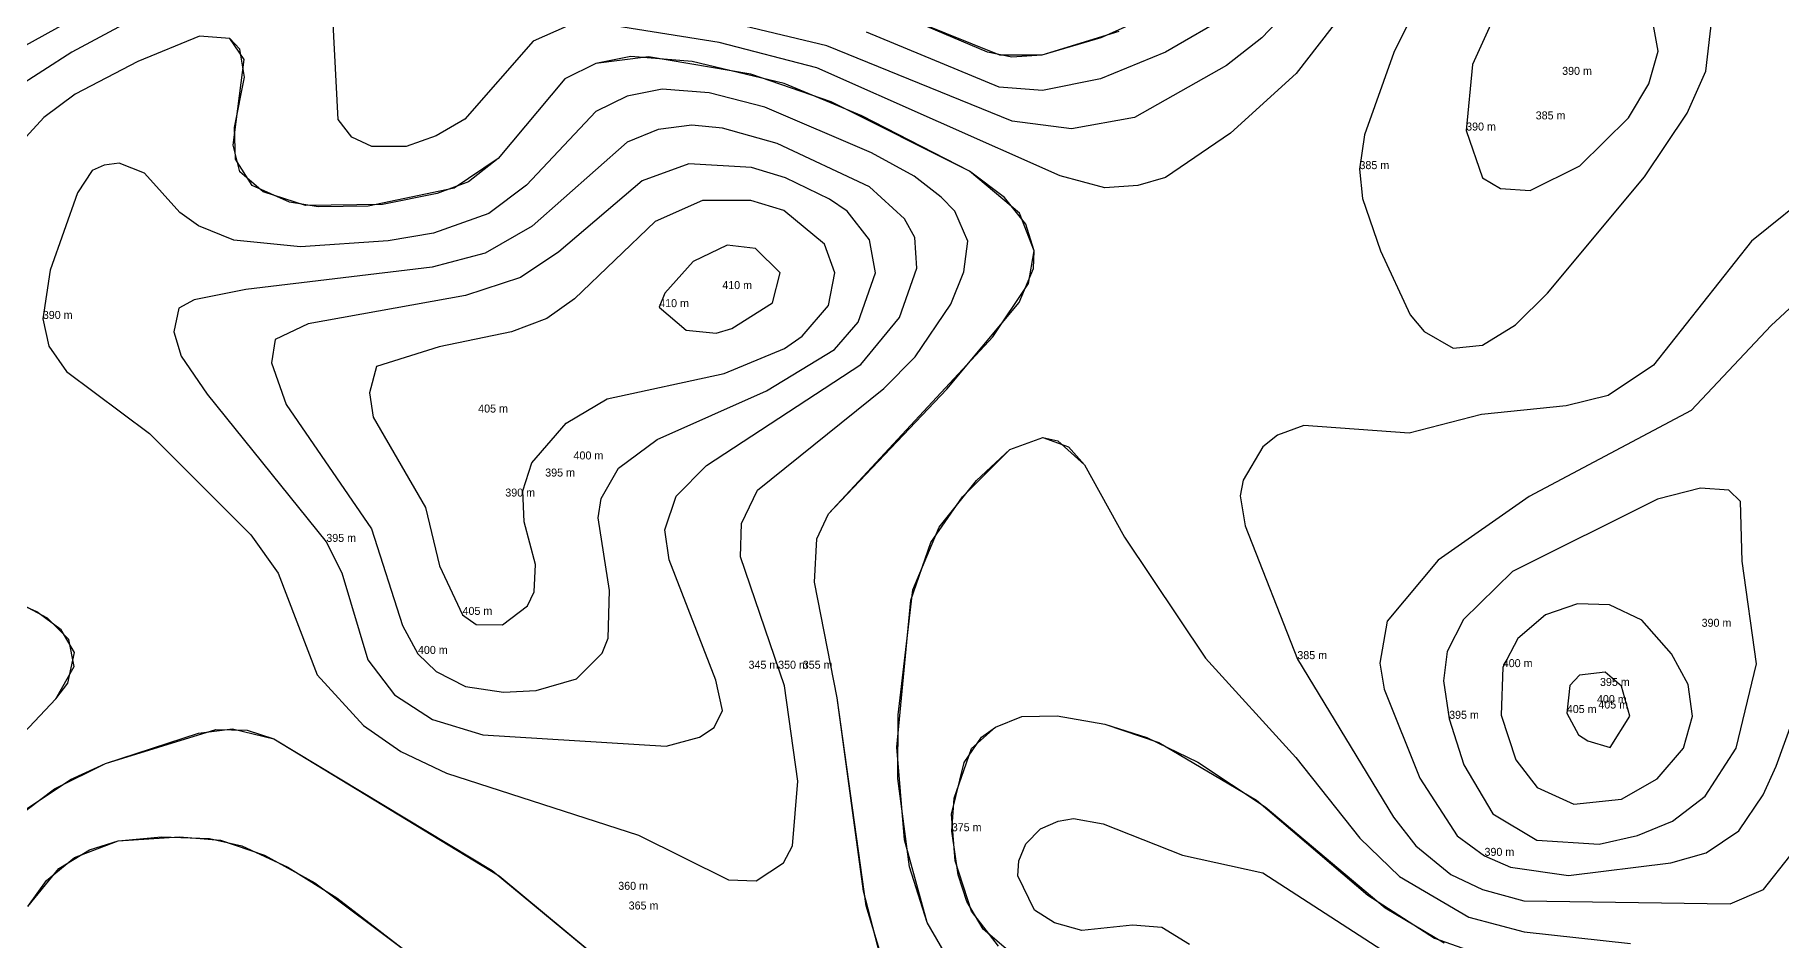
# Model space of a CAD drawing. Extents: x 104.5102 to 104.5281, y 28.4555 to 28.4663.
# Drawn here: x 104.521084 to 104.525638, y 28.460196 to 28.462557 of the extents above; entities that cross this region are included whole.
import ezdxf

# ---------------------------------------------------------------- set-up
doc = ezdxf.new("R2010")
doc.units = 0
doc.header["$MEASUREMENT"] = 0
for name, color, linetype in [('Contour_Line_Intermediate', 7, 'Continuous'), ('Contour_Line_Major', 7, 'Continuous'), ('Contour_Line_Minor', 7, 'Continuous'), ('FeatureAttribs', 7, 'Continuous'), ('Iso-height_Area', 7, 'Continuous')]:
    doc.layers.add(name, color=color, linetype=linetype)

# ---------------------------------------------------------------- blocks, each defined once
blk = doc.blocks.new('FEATURE')

msp = doc.modelspace()

# ---------------------------------------------------------------- linework, layer by layer
at = {"layer": 'Contour_Line_Intermediate', "color": 36, "true_color": 0x804000}
for points in [[(104.5244869, 28.462763, 375), (104.5242836, 28.4625494, 375), (104.5241915, 28.4624775, 375), (104.5239511, 28.4623415, 375), (104.5237871, 28.4623118, 375), (104.5236321, 28.4623322, 375), (104.5231488, 28.4625288, 375), (104.522483, 28.4626888, 375)], [(104.5212669, 28.4626444, 375), (104.5210183, 28.4625065, 375)], [(104.5237126, 28.4600914, 375), (104.5235571, 28.4602244, 375), (104.5235144, 28.4602958, 375), (104.5234917, 28.4603656, 375), (104.523475, 28.4604795, 375), (104.523481, 28.4605658, 375), (104.5235267, 28.4606951, 375), (104.5235893, 28.4607512, 375), (104.5236576, 28.4607787, 375), (104.5237499, 28.4607807, 375), (104.5238741, 28.460759, 375), (104.5239832, 28.4607238, 375), (104.5241168, 28.4606596, 375), (104.5242921, 28.4605433, 375), (104.5246053, 28.4602793, 375), (104.5247586, 28.4601886, 375)]]:
    msp.add_polyline3d(points, dxfattribs=at)
at = {"layer": 'Contour_Line_Major', "color": 36, "true_color": 0x804000}
for points in [[(104.5232764, 28.4619361, 400), (104.5232603, 28.462022, 400), (104.5232019, 28.4620972, 400), (104.5231562, 28.462128, 400), (104.5230417, 28.4621844, 400), (104.5229528, 28.4622109, 400), (104.5227897, 28.4622209, 400), (104.522668, 28.4621762, 400), (104.5224507, 28.4619912, 400), (104.5223501, 28.4619237, 400), (104.5222072, 28.4618772, 400), (104.5217962, 28.4618035, 400), (104.5217103, 28.4617625, 400), (104.5217011, 28.4617016, 400), (104.5217395, 28.4615932, 400), (104.5219616, 28.4612681, 400), (104.5220422, 28.4610164, 400), (104.5220829, 28.4609421, 400), (104.5221301, 28.4608965, 400), (104.5222065, 28.4608572, 400), (104.5223061, 28.4608426, 400), (104.5223914, 28.4608466, 400), (104.5224963, 28.4608775, 400), (104.522563, 28.4609437, 400), (104.5225787, 28.4609833, 400), (104.5225826, 28.4611079, 400), (104.5225526, 28.4612974, 400), (104.5225605, 28.4613472, 400), (104.5226055, 28.4614269, 400), (104.5227067, 28.4615013, 400), (104.5229918, 28.461628, 400), (104.5231693, 28.4617365, 400), (104.5232306, 28.4618076, 400), (104.5232764, 28.4619361, 400)], [(104.5254069, 28.4607795, 400), (104.5253954, 28.460862, 400), (104.525352, 28.4609423, 400), (104.5252743, 28.4610302, 400), (104.5251897, 28.4610702, 400), (104.5251065, 28.4610724, 400), (104.5250233, 28.4610441, 400), (104.5249512, 28.4609823, 400), (104.5249118, 28.4609077, 400), (104.5249079, 28.4607827, 400), (104.524946, 28.4606655, 400), (104.5250013, 28.4605933, 400), (104.5250972, 28.4605498, 400), (104.5252214, 28.4605632, 400), (104.5253145, 28.4606164, 400), (104.5253827, 28.4606961, 400), (104.5254069, 28.4607795, 400)]]:
    msp.add_polyline3d(points, dxfattribs=at)
at = {"layer": 'Contour_Line_Minor', "color": 36, "true_color": 0x804000}
for points in [[(104.5245533, 28.4626896, 380), (104.5243733, 28.462456, 380), (104.5242021, 28.4623003, 380), (104.5240322, 28.4621848, 380), (104.5239605, 28.4621637, 380), (104.5238737, 28.4621583, 380), (104.5237576, 28.4621893, 380), (104.5231227, 28.4624707, 380), (104.5228687, 28.4625371, 380), (104.5225568, 28.4625871, 380)], [(104.5253169, 28.4625144, 390), (104.5252959, 28.4626296, 390), (104.5252687, 28.462677, 390), (104.5252234, 28.4627077, 390), (104.5251082, 28.4627271, 390), (104.5249687, 28.4626796, 390), (104.5248893, 28.4626037, 390), (104.524833, 28.4624799, 390), (104.5248163, 28.4623074, 390), (104.5248589, 28.4621845, 390), (104.524906, 28.4621563, 390), (104.5249835, 28.4621508, 390), (104.5251127, 28.4622157, 390), (104.5252394, 28.4623409, 390), (104.5252924, 28.4624291, 390), (104.5253169, 28.4625144, 390)], [(104.5214347, 28.462649, 380), (104.5211805, 28.4625117, 380), (104.5210288, 28.4624142, 380)], [(104.5241121, 28.4626609, 365), (104.5238637, 28.4625489, 365), (104.5237097, 28.462504, 365), (104.5236318, 28.4624993, 365), (104.5235679, 28.4625115, 365), (104.5233191, 28.4626173, 365)], [(104.5224719, 28.4625798, 380), (104.5223833, 28.4625404, 380), (104.522205, 28.4623375, 380), (104.5221308, 28.4622937, 380), (104.5220522, 28.4622659, 380), (104.5219624, 28.4622655, 380), (104.5219106, 28.4622901, 380), (104.5218752, 28.4623363, 380), (104.5218612, 28.4626035, 380)], [(104.5242035, 28.462611, 370), (104.5240321, 28.462512, 370), (104.5238628, 28.4624427, 370), (104.5237115, 28.462412, 370), (104.5235988, 28.4624203, 370), (104.5232522, 28.462564, 370)], [(104.5246683, 28.4625938, 385), (104.5246275, 28.4625107, 385), (104.5245516, 28.4622964, 385), (104.5245381, 28.4622068, 385), (104.5245464, 28.4621299, 385), (104.5245926, 28.4619936, 385), (104.5246705, 28.4618267, 385), (104.5247072, 28.4617834, 385), (104.5247824, 28.4617398, 385), (104.5248592, 28.4617476, 385), (104.5249452, 28.4618008, 385), (104.5250284, 28.4618831, 385), (104.525281, 28.4621869, 385), (104.5253926, 28.4623526, 385), (104.5254414, 28.462462, 385), (104.5254572, 28.462597, 385)], [(104.5232982, 28.4601331, 385), (104.5232514, 28.4602845, 385), (104.5231761, 28.4608277, 385), (104.5231169, 28.461129, 385), (104.5231231, 28.4612419, 385), (104.5231533, 28.4613073, 385), (104.5234624, 28.4616332, 385), (104.5236505, 28.4618589, 385), (104.5236878, 28.4619474, 385), (104.5236898, 28.4619935, 385), (104.5236512, 28.4620915, 385), (104.5235216, 28.4622013, 385), (104.5231603, 28.4623821, 385), (104.5229509, 28.4624543, 385), (104.5226842, 28.4625001, 385), (104.5225472, 28.4624823, 385), (104.522466, 28.462442, 385), (104.5222917, 28.4622342, 385), (104.5221774, 28.4621572, 385), (104.521953, 28.4621103, 385), (104.5218228, 28.4621082, 385), (104.521748, 28.4621206, 385), (104.5216505, 28.4621645, 385), (104.5216075, 28.4622326, 385), (104.5216044, 28.4623152, 385), (104.5216304, 28.462447, 385), (104.5216186, 28.4625199, 385), (104.5215922, 28.4625474, 385), (104.5215134, 28.4625535, 385), (104.5213528, 28.4624876, 385), (104.5211891, 28.462402, 385), (104.5211074, 28.4623412, 385), (104.5210326, 28.46226, 385)], [(104.5235167, 28.4620187, 390), (104.5234828, 28.4620967, 390), (104.5234469, 28.4621333, 390), (104.5233771, 28.4621885, 390), (104.5232656, 28.4622493, 390), (104.5229877, 28.4623686, 390), (104.522842, 28.4624054, 390), (104.5227198, 28.4624152, 390), (104.5226287, 28.4623969, 390), (104.5225467, 28.4623569, 390), (104.5223656, 28.4621653, 390), (104.5222677, 28.4620912, 390), (104.5221232, 28.4620401, 390), (104.5220053, 28.4620196, 390), (104.5217763, 28.4620044, 390), (104.5216025, 28.4620211, 390), (104.5215105, 28.462059, 390), (104.521462, 28.4620933, 390), (104.5213699, 28.4621961, 390), (104.5213035, 28.4622223, 390), (104.5212647, 28.4622173, 390), (104.5212335, 28.4622028, 390), (104.521195, 28.4621448, 390), (104.5211239, 28.4619436, 390), (104.5211047, 28.461816, 390), (104.5211204, 28.4617452, 390), (104.5211662, 28.4616788, 390), (104.5213825, 28.4615175, 390), (104.5216469, 28.4612531, 390), (104.5217181, 28.4611525, 390), (104.5218205, 28.4608874, 390), (104.5219407, 28.4607553, 390), (104.5220386, 28.4606877, 390), (104.5221573, 28.4606307, 390), (104.5226583, 28.4604696, 390), (104.5228925, 28.460353, 390), (104.5229651, 28.4603503, 390), (104.5230362, 28.4603973, 390), (104.5230594, 28.4604413, 390), (104.5230739, 28.4606102, 390), (104.5230387, 28.4608586, 390), (104.5229236, 28.4611955, 390), (104.5229262, 28.4612823, 390), (104.5229687, 28.4613691, 390), (104.5232978, 28.4616341, 390), (104.5233797, 28.4617174, 390), (104.5234725, 28.4618541, 390), (104.5235066, 28.4619391, 390), (104.5235167, 28.4620187, 390)], [(104.5233836, 28.4619485, 395), (104.5233783, 28.4620282, 395), (104.5233521, 28.4620767, 395), (104.5232608, 28.4621605, 395), (104.5230199, 28.4622736, 395), (104.522877, 28.4623133, 395), (104.5227975, 28.4623215, 395), (104.5227095, 28.4623099, 395), (104.5226284, 28.4622774, 395), (104.5223805, 28.4620584, 395), (104.5222583, 28.4619879, 395), (104.5221203, 28.4619508, 395), (104.5216343, 28.4618928, 395), (104.5214996, 28.4618654, 395), (104.5214597, 28.4618444, 395), (104.521446, 28.4617826, 395), (104.5214652, 28.4617191, 395), (104.5215331, 28.46162, 395), (104.5218439, 28.4612343, 395), (104.5218845, 28.4611536, 395), (104.5219524, 28.4609268, 395), (104.5220217, 28.4608356, 395), (104.5221211, 28.4607712, 395), (104.5222522, 28.4607308, 395), (104.5227306, 28.4607017, 395), (104.5228169, 28.4607249, 395), (104.5228555, 28.4607501, 395), (104.5228772, 28.4607946, 395), (104.5228596, 28.4608739, 395), (104.5227379, 28.4611878, 395), (104.5227267, 28.4612657, 395), (104.5227565, 28.4613532, 395), (104.5228355, 28.4614336, 395), (104.5232381, 28.4616972, 395), (104.5233385, 28.4618196, 395), (104.5233836, 28.4619485, 395)], [(104.5257337, 28.4621578, 385), (104.5255605, 28.4620185, 385), (104.5253047, 28.4616953, 385), (104.5251865, 28.4616161, 385), (104.5250769, 28.4615894, 385), (104.5248564, 28.4615663, 385), (104.5246674, 28.461518, 385), (104.5243929, 28.4615378, 385), (104.5243244, 28.4615128, 385), (104.5242863, 28.4614823, 385), (104.5242344, 28.4613956, 385), (104.5242269, 28.4613545, 385), (104.5242399, 28.4612765, 385), (104.5243761, 28.4609285, 385), (104.5246268, 28.4605158, 385), (104.5246852, 28.4604415, 385), (104.5247762, 28.460367, 385), (104.5248586, 28.4603273, 385), (104.5249669, 28.460298, 385), (104.5255046, 28.4602898, 385), (104.5255921, 28.4603277, 385), (104.5256602, 28.4604147, 385)], [(104.5231698, 28.4619361, 405), (104.5231427, 28.4620114, 405), (104.5230374, 28.4620985, 405), (104.5229509, 28.4621248, 405), (104.5228251, 28.4621251, 405), (104.5227017, 28.4620703, 405), (104.5224915, 28.4618681, 405), (104.5224191, 28.4618174, 405), (104.5223269, 28.4617821, 405), (104.5221382, 28.4617433, 405), (104.521975, 28.4616917, 405), (104.5219566, 28.4616229, 405), (104.5219658, 28.4615601, 405), (104.522103, 28.4613241, 405), (104.5221389, 28.4611719, 405), (104.5221992, 28.4610439, 405), (104.5222347, 28.461019, 405), (104.5223033, 28.4610184, 405), (104.522369, 28.4610678, 405), (104.522386, 28.4611043, 405), (104.5223897, 28.4611755, 405), (104.5223597, 28.4612865, 405), (104.5223565, 28.4613675, 405), (104.5223796, 28.4614404, 405), (104.522469, 28.4615444, 405), (104.5225767, 28.4616074, 405), (104.5228817, 28.4616738, 405), (104.5230386, 28.4617392, 405), (104.5230849, 28.4617714, 405), (104.5231534, 28.4618513, 405), (104.5231698, 28.4619361, 405)], [(104.5230274, 28.4619361, 410), (104.522963, 28.4619995, 410), (104.5228889, 28.4620087, 410), (104.5228008, 28.4619659, 410), (104.5227268, 28.461883, 410), (104.522712, 28.4618467, 410), (104.5227825, 28.4617867, 410), (104.522861, 28.4617791, 410), (104.5229011, 28.4617911, 410), (104.5230073, 28.4618583, 410), (104.5230274, 28.4619361, 410)], [(104.5258494, 28.462019, 390), (104.5256113, 28.4617986, 390), (104.5254028, 28.4615771, 390), (104.5249808, 28.4613531, 390), (104.5247431, 28.4611871, 390), (104.5246101, 28.4610276, 390), (104.524591, 28.4609179, 390), (104.5246023, 28.4608505, 390), (104.5246957, 28.4606181, 390), (104.5247932, 28.4604671, 390), (104.5248642, 28.4604153, 390), (104.5249321, 28.4603861, 390), (104.5250833, 28.4603644, 390), (104.5253498, 28.4603968, 390), (104.5254424, 28.460423, 390), (104.5255273, 28.4604804, 390), (104.5255912, 28.4605742, 390), (104.5256243, 28.4606493, 390), (104.5257153, 28.4608992, 390)], [(104.5234707, 28.4601377, 380), (104.5234109, 28.4602411, 380), (104.5233649, 28.460387, 380), (104.5233347, 28.4606167, 380), (104.5233355, 28.4607829, 380), (104.5233735, 28.4611092, 380), (104.5234425, 28.4612731, 380), (104.5235392, 28.4613949, 380), (104.5236264, 28.461475, 380), (104.523712, 28.4615069, 380), (104.5237792, 28.4614825, 380), (104.5238211, 28.4614354, 380), (104.523925, 28.4612471, 380), (104.5241362, 28.4609311, 380), (104.5243721, 28.4606722, 380), (104.5245389, 28.4604616, 380), (104.5246423, 28.4603617, 380), (104.5248231, 28.460255, 380), (104.5249679, 28.460217, 380), (104.525245, 28.4601865, 380)], [(104.5255733, 28.4609163, 395), (104.5255363, 28.461184, 395), (104.5255314, 28.46134, 395), (104.5255017, 28.4613693, 395), (104.5254273, 28.4613749, 395), (104.525315, 28.4613454, 395), (104.5249373, 28.461157, 395), (104.5248098, 28.4610315, 395), (104.5247668, 28.4609481, 395), (104.5247573, 28.4608719, 395), (104.5247719, 28.4607728, 395), (104.5248105, 28.4606524, 395), (104.5248858, 28.4605248, 395), (104.5250002, 28.4604559, 395), (104.5251633, 28.4604458, 395), (104.5252631, 28.4604681, 395), (104.5253547, 28.4605055, 395), (104.5254398, 28.4605712, 395), (104.5255202, 28.4606964, 395), (104.5255733, 28.4609163, 395)], [(104.5208162, 28.4604829, 390), (104.5211382, 28.460825, 390), (104.5211695, 28.4608661, 390), (104.5211869, 28.4609458, 390), (104.5211524, 28.4610052, 390), (104.5210895, 28.4610521, 390), (104.520855, 28.4611566, 390)], [(104.5252433, 28.4607795, 405), (104.5252213, 28.4608576, 405), (104.5251788, 28.4608941, 405), (104.5251121, 28.460887, 405), (104.5250868, 28.4608595, 405), (104.5250788, 28.4607878, 405), (104.5251092, 28.4607309, 405), (104.5251335, 28.4607152, 405), (104.525192, 28.4606979, 405), (104.5252433, 28.4607795, 405)], [(104.5210611, 28.4605375, 385), (104.5211766, 28.4606146, 385), (104.5212681, 28.4606562, 385), (104.5215559, 28.4607448, 385), (104.5216376, 28.4607428, 385), (104.5217075, 28.4607207, 385), (104.5222943, 28.4603636, 385), (104.5227002, 28.4600262, 385)], [(104.5240946, 28.4601844, 370), (104.5240226, 28.4602286, 370), (104.5239459, 28.4602343, 370), (104.5238142, 28.4602207, 370), (104.5237432, 28.4602406, 370), (104.5236906, 28.4602735, 370), (104.523647, 28.4603631, 370), (104.5236501, 28.4604025, 370), (104.5236681, 28.460447, 370), (104.5237061, 28.4604859, 370), (104.5237527, 28.460506, 370), (104.5237924, 28.4605124, 370), (104.5238699, 28.4604992, 370), (104.5240765, 28.460417, 370), (104.5242862, 28.4603709, 370), (104.524685, 28.4601124, 370)], [(104.5210653, 28.4602829, 380), (104.5211141, 28.460351, 380), (104.5211871, 28.4604106, 380), (104.5213012, 28.4604542, 380), (104.5214142, 28.4604645, 380), (104.5215391, 28.4604608, 380), (104.5216238, 28.4604415, 380), (104.521744, 28.4603862, 380), (104.5218712, 28.4603062, 380), (104.5220533, 28.460166, 380)]]:
    msp.add_polyline3d(points, dxfattribs=at)
at = {"layer": 'Iso-height_Area', "color": 70, "true_color": 0x72fe00}
for points in [[(104.5244869, 28.462763, 375), (104.5242836, 28.4625494, 375), (104.5241915, 28.4624775, 375), (104.5239511, 28.4623415, 375), (104.5237871, 28.4623118, 375), (104.5236321, 28.4623322, 375), (104.5231488, 28.4625288, 375), (104.522483, 28.4626888, 375)], [(104.5212669, 28.4626444, 375), (104.5210183, 28.4625065, 375)], [(104.5235971, 28.4601797, 375), (104.523526, 28.4602709, 375), (104.5234839, 28.4604023, 375), (104.5234746, 28.4605242, 375), (104.5235076, 28.4606592, 375), (104.5235521, 28.4607246, 375), (104.5235893, 28.4607512, 375), (104.5236576, 28.4607787, 375), (104.5237499, 28.4607807, 375), (104.5238741, 28.460759, 375), (104.5240153, 28.4607107, 375), (104.5242694, 28.4605608, 375), (104.5245601, 28.4603128, 375), (104.5247334, 28.4602007, 375), (104.5248914, 28.4601452, 375)]]:
    msp.add_polyline3d(points, dxfattribs=at)
at = {"layer": 'Iso-height_Area', "color": 70, "true_color": 0x8dfe00}
for points in [[(104.5245533, 28.4626896, 380), (104.5243733, 28.462456, 380), (104.5242021, 28.4623003, 380), (104.5240322, 28.4621848, 380), (104.5239605, 28.4621637, 380), (104.5238737, 28.4621583, 380), (104.5237576, 28.4621893, 380), (104.5231227, 28.4624707, 380), (104.5228687, 28.4625371, 380), (104.5225568, 28.4625871, 380)], [(104.5214347, 28.462649, 380), (104.5211805, 28.4625117, 380), (104.5210288, 28.4624142, 380)], [(104.5224719, 28.4625798, 380), (104.5223833, 28.4625404, 380), (104.522205, 28.4623375, 380), (104.5221308, 28.4622937, 380), (104.5220522, 28.4622659, 380), (104.5219624, 28.4622655, 380), (104.5219106, 28.4622901, 380), (104.5218752, 28.4623363, 380), (104.5218612, 28.4626035, 380)], [(104.5234707, 28.4601377, 380), (104.5234109, 28.4602411, 380), (104.5233516, 28.460457, 380), (104.5233318, 28.4606985, 380), (104.5233686, 28.4610823, 380), (104.5234205, 28.4612327, 380), (104.5235025, 28.4613521, 380), (104.5236264, 28.461475, 380), (104.523712, 28.4615069, 380), (104.5237516, 28.4614984, 380), (104.5238211, 28.4614354, 380), (104.523925, 28.4612471, 380), (104.5241362, 28.4609311, 380), (104.5243721, 28.4606722, 380), (104.5245389, 28.4604616, 380), (104.5246423, 28.4603617, 380), (104.5248231, 28.460255, 380), (104.5249679, 28.460217, 380), (104.525245, 28.4601865, 380)], [(104.5210653, 28.4602829, 380), (104.5211467, 28.460382, 380), (104.521226, 28.4604307, 380), (104.5213012, 28.4604542, 380), (104.5214613, 28.4604651, 380), (104.521568, 28.4604562, 380), (104.5216824, 28.4604173, 380), (104.5218143, 28.4603445, 380), (104.5220533, 28.460166, 380)]]:
    msp.add_polyline3d(points, dxfattribs=at)
at = {"layer": 'Iso-height_Area', "color": 60, "true_color": 0xc2fe00}
for points in [[(104.5253169, 28.4625144, 390), (104.5252959, 28.4626296, 390), (104.5252687, 28.462677, 390), (104.5252234, 28.4627077, 390), (104.5251082, 28.4627271, 390), (104.5249687, 28.4626796, 390), (104.5248893, 28.4626037, 390), (104.524833, 28.4624799, 390), (104.5248163, 28.4623074, 390), (104.5248589, 28.4621845, 390), (104.524906, 28.4621563, 390), (104.5249835, 28.4621508, 390), (104.5251127, 28.4622157, 390), (104.5252394, 28.4623409, 390), (104.5252924, 28.4624291, 390), (104.5253169, 28.4625144, 390)], [(104.5235167, 28.4620187, 390), (104.5234828, 28.4620967, 390), (104.5234469, 28.4621333, 390), (104.5233771, 28.4621885, 390), (104.5232656, 28.4622493, 390), (104.5229877, 28.4623686, 390), (104.522842, 28.4624054, 390), (104.5227198, 28.4624152, 390), (104.5226287, 28.4623969, 390), (104.5225467, 28.4623569, 390), (104.5223656, 28.4621653, 390), (104.5222677, 28.4620912, 390), (104.5221232, 28.4620401, 390), (104.5220053, 28.4620196, 390), (104.5217763, 28.4620044, 390), (104.5216025, 28.4620211, 390), (104.5215105, 28.462059, 390), (104.521462, 28.4620933, 390), (104.5213699, 28.4621961, 390), (104.5213035, 28.4622223, 390), (104.5212647, 28.4622173, 390), (104.5212335, 28.4622028, 390), (104.521195, 28.4621448, 390), (104.5211239, 28.4619436, 390), (104.5211047, 28.461816, 390), (104.5211204, 28.4617452, 390), (104.5211662, 28.4616788, 390), (104.5213825, 28.4615175, 390), (104.5216469, 28.4612531, 390), (104.5217181, 28.4611525, 390), (104.5218205, 28.4608874, 390), (104.5219407, 28.4607553, 390), (104.5220386, 28.4606877, 390), (104.5221573, 28.4606307, 390), (104.5226583, 28.4604696, 390), (104.5228925, 28.460353, 390), (104.5229651, 28.4603503, 390), (104.5230362, 28.4603973, 390), (104.5230594, 28.4604413, 390), (104.5230739, 28.4606102, 390), (104.5230387, 28.4608586, 390), (104.5229236, 28.4611955, 390), (104.5229262, 28.4612823, 390), (104.5229687, 28.4613691, 390), (104.5232978, 28.4616341, 390), (104.5233797, 28.4617174, 390), (104.5234725, 28.4618541, 390), (104.5235066, 28.4619391, 390), (104.5235167, 28.4620187, 390)]]:
    msp.add_polyline3d(points, close=True, dxfattribs=at)
at = {"layer": 'Iso-height_Area', "color": 80, "true_color": 0x57fe00}
for points in [[(104.5242035, 28.462611, 370), (104.5240321, 28.462512, 370), (104.5238628, 28.4624427, 370), (104.5237115, 28.462412, 370), (104.5235988, 28.4624203, 370), (104.5232522, 28.462564, 370)], [(104.5240946, 28.4601844, 370), (104.5240226, 28.4602286, 370), (104.5239459, 28.4602343, 370), (104.5238142, 28.4602207, 370), (104.5237432, 28.4602406, 370), (104.5236906, 28.4602735, 370), (104.523647, 28.4603631, 370), (104.5236501, 28.4604025, 370), (104.5236681, 28.460447, 370), (104.5237061, 28.4604859, 370), (104.5237527, 28.460506, 370), (104.5237924, 28.4605124, 370), (104.5238699, 28.4604992, 370), (104.5240765, 28.460417, 370), (104.5242862, 28.4603709, 370), (104.524685, 28.4601124, 370)]]:
    msp.add_polyline3d(points, dxfattribs=at)
at = {"layer": 'Iso-height_Area', "color": 80, "true_color": 0x3dfe00}
msp.add_polyline3d([(104.5239107, 28.4625656, 365), (104.5237097, 28.462504, 365), (104.5236001, 28.4625039, 365), (104.5233191, 28.4626173, 365)], dxfattribs=at)
at = {"layer": 'Iso-height_Area', "color": 60, "true_color": 0xa8fe00}
for points in [[(104.5246683, 28.4625938, 385), (104.5246275, 28.4625107, 385), (104.5245516, 28.4622964, 385), (104.5245381, 28.4622068, 385), (104.5245464, 28.4621299, 385), (104.5245926, 28.4619936, 385), (104.5246705, 28.4618267, 385), (104.5247072, 28.4617834, 385), (104.5247824, 28.4617398, 385), (104.5248592, 28.4617476, 385), (104.5249452, 28.4618008, 385), (104.5250284, 28.4618831, 385), (104.525281, 28.4621869, 385), (104.5253926, 28.4623526, 385), (104.5254414, 28.462462, 385), (104.5254572, 28.462597, 385)], [(104.5232877, 28.4601587, 385), (104.5232445, 28.4603228, 385), (104.5231761, 28.4608277, 385), (104.5231169, 28.461129, 385), (104.5231231, 28.4612419, 385), (104.5231533, 28.4613073, 385), (104.5235822, 28.4617691, 385), (104.5236747, 28.461908, 385), (104.5236898, 28.4619935, 385), (104.5236681, 28.4620633, 385), (104.5236124, 28.462133, 385), (104.5235216, 28.4622013, 385), (104.5232403, 28.462346, 385), (104.5230383, 28.4624301, 385), (104.5227978, 28.4624878, 385), (104.5226382, 28.4625004, 385), (104.5225472, 28.4624823, 385), (104.522466, 28.462442, 385), (104.5222917, 28.4622342, 385), (104.5222149, 28.4621736, 385), (104.5221326, 28.4621428, 385), (104.5219904, 28.4621146, 385), (104.5217901, 28.4621123, 385), (104.5216794, 28.4621474, 385), (104.5216187, 28.4621996, 385), (104.5216011, 28.4622696, 385), (104.52163, 28.4624929, 385), (104.5215922, 28.4625474, 385), (104.5215134, 28.4625535, 385), (104.5213528, 28.4624876, 385), (104.5211891, 28.462402, 385), (104.5211074, 28.4623412, 385), (104.5210326, 28.46226, 385)], [(104.5257337, 28.4621578, 385), (104.5255605, 28.4620185, 385), (104.5253047, 28.4616953, 385), (104.5251865, 28.4616161, 385), (104.5250769, 28.4615894, 385), (104.5248564, 28.4615663, 385), (104.5246674, 28.461518, 385), (104.5243929, 28.4615378, 385), (104.5243244, 28.4615128, 385), (104.5242863, 28.4614823, 385), (104.5242344, 28.4613956, 385), (104.5242269, 28.4613545, 385), (104.5242399, 28.4612765, 385), (104.5243761, 28.4609285, 385), (104.5246268, 28.4605158, 385), (104.5246852, 28.4604415, 385), (104.5247762, 28.460367, 385), (104.5248586, 28.4603273, 385), (104.5249669, 28.460298, 385), (104.5255046, 28.4602898, 385), (104.5255921, 28.4603277, 385), (104.5256602, 28.4604147, 385)], [(104.521032, 28.4605119, 385), (104.5211349, 28.4605904, 385), (104.5212681, 28.4606562, 385), (104.5215103, 28.460735, 385), (104.5215989, 28.4607465, 385), (104.5217075, 28.4607207, 385), (104.5222762, 28.460377, 385), (104.5227002, 28.4600262, 385)]]:
    msp.add_polyline3d(points, dxfattribs=at)
at = {"layer": 'Iso-height_Area', "color": 60, "true_color": 0xddfe00}
for points in [[(104.5233836, 28.4619485, 395), (104.5233783, 28.4620282, 395), (104.5233521, 28.4620767, 395), (104.5232608, 28.4621605, 395), (104.5230199, 28.4622736, 395), (104.522877, 28.4623133, 395), (104.5227975, 28.4623215, 395), (104.5227095, 28.4623099, 395), (104.5226284, 28.4622774, 395), (104.5223805, 28.4620584, 395), (104.5222583, 28.4619879, 395), (104.5221203, 28.4619508, 395), (104.5216343, 28.4618928, 395), (104.5214996, 28.4618654, 395), (104.5214597, 28.4618444, 395), (104.521446, 28.4617826, 395), (104.5214652, 28.4617191, 395), (104.5215331, 28.46162, 395), (104.5218439, 28.4612343, 395), (104.5218845, 28.4611536, 395), (104.5219524, 28.4609268, 395), (104.5220217, 28.4608356, 395), (104.5221211, 28.4607712, 395), (104.5222522, 28.4607308, 395), (104.5227306, 28.4607017, 395), (104.5228169, 28.4607249, 395), (104.5228555, 28.4607501, 395), (104.5228772, 28.4607946, 395), (104.5228596, 28.4608739, 395), (104.5227379, 28.4611878, 395), (104.5227267, 28.4612657, 395), (104.5227565, 28.4613532, 395), (104.5228355, 28.4614336, 395), (104.5232381, 28.4616972, 395), (104.5233385, 28.4618196, 395), (104.5233836, 28.4619485, 395)], [(104.5255733, 28.4609163, 395), (104.5255363, 28.461184, 395), (104.5255314, 28.46134, 395), (104.5255017, 28.4613693, 395), (104.5254273, 28.4613749, 395), (104.525315, 28.4613454, 395), (104.5249373, 28.461157, 395), (104.5248098, 28.4610315, 395), (104.5247668, 28.4609481, 395), (104.5247573, 28.4608719, 395), (104.5247719, 28.4607728, 395), (104.5248105, 28.4606524, 395), (104.5248858, 28.4605248, 395), (104.5250002, 28.4604559, 395), (104.5251633, 28.4604458, 395), (104.5252631, 28.4604681, 395), (104.5253547, 28.4605055, 395), (104.5254398, 28.4605712, 395), (104.5255202, 28.4606964, 395), (104.5255733, 28.4609163, 395)]]:
    msp.add_polyline3d(points, close=True, dxfattribs=at)
at = {"layer": 'Iso-height_Area', "color": 2, "true_color": 0xf8fe00}
for points in [[(104.5232764, 28.4619361, 400), (104.5232603, 28.462022, 400), (104.5232019, 28.4620972, 400), (104.5231562, 28.462128, 400), (104.5230417, 28.4621844, 400), (104.5229528, 28.4622109, 400), (104.5227897, 28.4622209, 400), (104.522668, 28.4621762, 400), (104.5224507, 28.4619912, 400), (104.5223501, 28.4619237, 400), (104.5222072, 28.4618772, 400), (104.5217962, 28.4618035, 400), (104.5217103, 28.4617625, 400), (104.5217011, 28.4617016, 400), (104.5217395, 28.4615932, 400), (104.5219616, 28.4612681, 400), (104.5220422, 28.4610164, 400), (104.5220829, 28.4609421, 400), (104.5221301, 28.4608965, 400), (104.5222065, 28.4608572, 400), (104.5223061, 28.4608426, 400), (104.5223914, 28.4608466, 400), (104.5224963, 28.4608775, 400), (104.522563, 28.4609437, 400), (104.5225787, 28.4609833, 400), (104.5225826, 28.4611079, 400), (104.5225526, 28.4612974, 400), (104.5225605, 28.4613472, 400), (104.5226055, 28.4614269, 400), (104.5227067, 28.4615013, 400), (104.5229918, 28.461628, 400), (104.5231693, 28.4617365, 400), (104.5232306, 28.4618076, 400), (104.5232764, 28.4619361, 400)], [(104.5254069, 28.4607795, 400), (104.5253954, 28.460862, 400), (104.525352, 28.4609423, 400), (104.5252743, 28.4610302, 400), (104.5251897, 28.4610702, 400), (104.5251065, 28.4610724, 400), (104.5250233, 28.4610441, 400), (104.5249512, 28.4609823, 400), (104.5249118, 28.4609077, 400), (104.5249079, 28.4607827, 400), (104.524946, 28.4606655, 400), (104.5250013, 28.4605933, 400), (104.5250972, 28.4605498, 400), (104.5252214, 28.4605632, 400), (104.5253145, 28.4606164, 400), (104.5253827, 28.4606961, 400), (104.5254069, 28.4607795, 400)]]:
    msp.add_polyline3d(points, close=True, dxfattribs=at)
at = {"layer": 'Iso-height_Area', "color": 2, "true_color": 0xfef400}
for points in [[(104.5231698, 28.4619361, 405), (104.5231427, 28.4620114, 405), (104.5230374, 28.4620985, 405), (104.5229509, 28.4621248, 405), (104.5228251, 28.4621251, 405), (104.5227017, 28.4620703, 405), (104.5224915, 28.4618681, 405), (104.5224191, 28.4618174, 405), (104.5223269, 28.4617821, 405), (104.5221382, 28.4617433, 405), (104.521975, 28.4616917, 405), (104.5219566, 28.4616229, 405), (104.5219658, 28.4615601, 405), (104.522103, 28.4613241, 405), (104.5221389, 28.4611719, 405), (104.5221992, 28.4610439, 405), (104.5222347, 28.461019, 405), (104.5223033, 28.4610184, 405), (104.522369, 28.4610678, 405), (104.522386, 28.4611043, 405), (104.5223897, 28.4611755, 405), (104.5223597, 28.4612865, 405), (104.5223565, 28.4613675, 405), (104.5223796, 28.4614404, 405), (104.522469, 28.4615444, 405), (104.5225767, 28.4616074, 405), (104.5228817, 28.4616738, 405), (104.5230386, 28.4617392, 405), (104.5230849, 28.4617714, 405), (104.5231534, 28.4618513, 405), (104.5231698, 28.4619361, 405)], [(104.5252433, 28.4607795, 405), (104.5252213, 28.4608576, 405), (104.5251788, 28.4608941, 405), (104.5251121, 28.460887, 405), (104.5250868, 28.4608595, 405), (104.5250788, 28.4607878, 405), (104.5251092, 28.4607309, 405), (104.5251335, 28.4607152, 405), (104.525192, 28.4606979, 405), (104.5252433, 28.4607795, 405)]]:
    msp.add_polyline3d(points, close=True, dxfattribs=at)
at = {"layer": 'Iso-height_Area', "color": 2, "true_color": 0xfee700}
msp.add_polyline3d([(104.5230274, 28.4619361, 410), (104.522963, 28.4619995, 410), (104.5228889, 28.4620087, 410), (104.5228008, 28.4619659, 410), (104.5227268, 28.461883, 410), (104.522712, 28.4618467, 410), (104.5227825, 28.4617867, 410), (104.522861, 28.4617791, 410), (104.5229011, 28.4617911, 410), (104.5230073, 28.4618583, 410), (104.5230274, 28.4619361, 410)], close=True, dxfattribs=at)
at = {"layer": 'Iso-height_Area', "color": 60, "true_color": 0xc2fe00}
for points in [[(104.5258494, 28.462019, 390), (104.5256113, 28.4617986, 390), (104.5254028, 28.4615771, 390), (104.5249808, 28.4613531, 390), (104.5247431, 28.4611871, 390), (104.5246101, 28.4610276, 390), (104.524591, 28.4609179, 390), (104.5246023, 28.4608505, 390), (104.5246957, 28.4606181, 390), (104.5247932, 28.4604671, 390), (104.5248642, 28.4604153, 390), (104.5249321, 28.4603861, 390), (104.5250833, 28.4603644, 390), (104.5253498, 28.4603968, 390), (104.5254424, 28.460423, 390), (104.5255273, 28.4604804, 390), (104.5255912, 28.4605742, 390), (104.5256243, 28.4606493, 390), (104.5257153, 28.4608992, 390)], [(104.5208162, 28.4604829, 390), (104.5211382, 28.460825, 390), (104.5211862, 28.4609093, 390), (104.5211728, 28.4609795, 390), (104.521117, 28.4610352, 390), (104.5210252, 28.4610838, 390)]]:
    msp.add_polyline3d(points, dxfattribs=at)

# ---------------------------------------------------------------- block references
at = {"layer": 'FeatureAttribs'}
ref = msp.add_blockref('FEATURE', (104.5250666, 28.4624527, 390), dxfattribs=at)
ref.add_attrib('NAME', '390 m', (104.5250666, 28.4624527, 390), dxfattribs={"height": 0.00002087})
ref = msp.add_blockref('FEATURE', (104.5248163, 28.4623074, 390), dxfattribs=at)
ref.add_attrib('NAME', '390 m', (104.5248163, 28.4623074, 390), dxfattribs={"height": 0.00002087})
ref = msp.add_blockref('FEATURE', (104.5249977, 28.4623365, 385), dxfattribs=at)
ref.add_attrib('NAME', '385 m', (104.5249977, 28.4623365, 385), dxfattribs={"height": 0.00002087})
ref = msp.add_blockref('FEATURE', (104.5245381, 28.4622068, 385), dxfattribs=at)
ref.add_attrib('NAME', '385 m', (104.5245381, 28.4622068, 385), dxfattribs={"height": 0.00002087})
ref = msp.add_blockref('FEATURE', (104.5228765, 28.4618939, 410), dxfattribs=at)
ref.add_attrib('NAME', '410 m', (104.5228765, 28.4618939, 410), dxfattribs={"height": 0.00002087})
ref = msp.add_blockref('FEATURE', (104.522712, 28.4618467, 410), dxfattribs=at)
ref.add_attrib('NAME', '410 m', (104.522712, 28.4618467, 410), dxfattribs={"height": 0.00002087})
ref = msp.add_blockref('FEATURE', (104.5211047, 28.461816, 390), dxfattribs=at)
ref.add_attrib('NAME', '390 m', (104.5211047, 28.461816, 390), dxfattribs={"height": 0.00002087})
ref = msp.add_blockref('FEATURE', (104.52224, 28.4615718, 405), dxfattribs=at)
ref.add_attrib('NAME', '405 m', (104.52224, 28.4615718, 405), dxfattribs={"height": 0.00002087})
ref = msp.add_blockref('FEATURE', (104.5224887, 28.4614494, 400), dxfattribs=at)
ref.add_attrib('NAME', '400 m', (104.5224887, 28.4614494, 400), dxfattribs={"height": 0.00002087})
ref = msp.add_blockref('FEATURE', (104.5224148, 28.4614048, 395), dxfattribs=at)
ref.add_attrib('NAME', '395 m', (104.5224148, 28.4614048, 395), dxfattribs={"height": 0.00002087})
ref = msp.add_blockref('FEATURE', (104.5223107, 28.4613526, 390), dxfattribs=at)
ref.add_attrib('NAME', '390 m', (104.5223107, 28.4613526, 390), dxfattribs={"height": 0.00002087})
ref = msp.add_blockref('FEATURE', (104.5218439, 28.4612343, 395), dxfattribs=at)
ref.add_attrib('NAME', '395 m', (104.5218439, 28.4612343, 395), dxfattribs={"height": 0.00002087})
ref = msp.add_blockref('FEATURE', (104.5221992, 28.4610439, 405), dxfattribs=at)
ref.add_attrib('NAME', '405 m', (104.5221992, 28.4610439, 405), dxfattribs={"height": 0.00002087})
ref = msp.add_blockref('FEATURE', (104.5254303, 28.4610129, 390), dxfattribs=at)
ref.add_attrib('NAME', '390 m', (104.5254303, 28.4610129, 390), dxfattribs={"height": 0.00002087})
ref = msp.add_blockref('FEATURE', (104.5220829, 28.4609421, 400), dxfattribs=at)
ref.add_attrib('NAME', '400 m', (104.5220829, 28.4609421, 400), dxfattribs={"height": 0.00002087})
ref = msp.add_blockref('FEATURE', (104.522945, 28.4609034, 345), dxfattribs=at)
ref.add_attrib('NAME', '345 m', (104.522945, 28.4609034, 345), dxfattribs={"height": 0.00002087})
ref = msp.add_blockref('FEATURE', (104.5230222, 28.4609034, 350), dxfattribs=at)
ref.add_attrib('NAME', '350 m', (104.5230222, 28.4609034, 350), dxfattribs={"height": 0.00002087})
ref = msp.add_blockref('FEATURE', (104.5230864, 28.4609034, 355), dxfattribs=at)
ref.add_attrib('NAME', '355 m', (104.5230864, 28.4609034, 355), dxfattribs={"height": 0.00002087})
ref = msp.add_blockref('FEATURE', (104.5243761, 28.4609285, 385), dxfattribs=at)
ref.add_attrib('NAME', '385 m', (104.5243761, 28.4609285, 385), dxfattribs={"height": 0.00002087})
ref = msp.add_blockref('FEATURE', (104.5249118, 28.4609077, 400), dxfattribs=at)
ref.add_attrib('NAME', '400 m', (104.5249118, 28.4609077, 400), dxfattribs={"height": 0.00002087})
ref = msp.add_blockref('FEATURE', (104.5251653, 28.4608585, 395), dxfattribs=at)
ref.add_attrib('NAME', '395 m', (104.5251653, 28.4608585, 395), dxfattribs={"height": 0.00002087})
ref = msp.add_blockref('FEATURE', (104.5251574, 28.4608137, 400), dxfattribs=at)
ref.add_attrib('NAME', '400 m', (104.5251574, 28.4608137, 400), dxfattribs={"height": 0.00002087})
ref = msp.add_blockref('FEATURE', (104.525161, 28.4607996, 405), dxfattribs=at)
ref.add_attrib('NAME', '405 m', (104.525161, 28.4607996, 405), dxfattribs={"height": 0.00002087})
ref = msp.add_blockref('FEATURE', (104.5247719, 28.4607728, 395), dxfattribs=at)
ref.add_attrib('NAME', '395 m', (104.5247719, 28.4607728, 395), dxfattribs={"height": 0.00002087})
ref = msp.add_blockref('FEATURE', (104.5250788, 28.4607878, 405), dxfattribs=at)
ref.add_attrib('NAME', '405 m', (104.5250788, 28.4607878, 405), dxfattribs={"height": 0.00002087})
ref = msp.add_blockref('FEATURE', (104.523475, 28.4604795, 375), dxfattribs=at)
ref.add_attrib('NAME', '375 m', (104.523475, 28.4604795, 375), dxfattribs={"height": 0.00002087})
ref = msp.add_blockref('FEATURE', (104.5248642, 28.4604153, 390), dxfattribs=at)
ref.add_attrib('NAME', '390 m', (104.5248642, 28.4604153, 390), dxfattribs={"height": 0.00002087})
ref = msp.add_blockref('FEATURE', (104.5226052, 28.4603267, 360), dxfattribs=at)
ref.add_attrib('NAME', '360 m', (104.5226052, 28.4603267, 360), dxfattribs={"height": 0.00002087})
ref = msp.add_blockref('FEATURE', (104.5226324, 28.4602753, 365), dxfattribs=at)
ref.add_attrib('NAME', '365 m', (104.5226324, 28.4602753, 365), dxfattribs={"height": 0.00002087})

doc.saveas('drawing.dxf')
